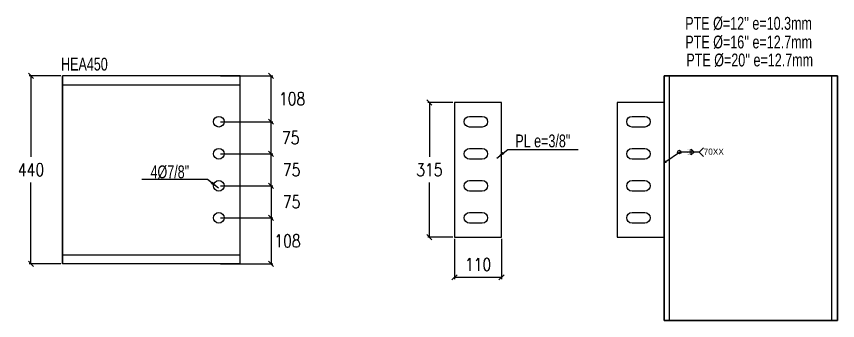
# Model space of a CAD drawing. Extents: x 7536 to 102814, y -9868 to 35131.
# Drawn here: x 21836 to 23758, y -3643 to -2931 of the extents above; entities that cross this region are included whole.
import ezdxf
from ezdxf.enums import TextEntityAlignment as Align

# ---------------------------------------------------------------- set-up
doc = ezdxf.new("R2010")
doc.units = 0
doc.header["$LTSCALE"] = 0.4
doc.layers.get('0').update_dxf_attribs({"color": 255})
for name, color, linetype in [('COTAS', 8, 'Continuous'), ('P-PLATINA', 6, 'Continuous'), ('PERFORACIONES', 1, 'Continuous'), ('TITULO', 3, 'Continuous')]:
    doc.layers.add(name, color=color, linetype=linetype)
doc.layers.add('E_COLUMNAS-3', color=1, linetype='Continuous', lineweight=35)
doc.styles.add('CNI_COTAS', font='romans.shx', dxfattribs={"width": 0.8})
doc.styles.add('ROMANS', font='DINGRAFO.SHX')
doc.styles.add('VERDANA', font='arial.ttf')
doc.dimstyles.new('1.1', dxfattribs={"dimscale": 0, "dimtxt": 15, "dimasz": 20, "dimexe": 2, "dimexo": 2, "dimgap": 7, "dimtad": 1, "dimdec": 0, "dimzin": 4, "dimdsep": 46, "dimtxsty": 'CNI_COTAS', "dimcen": 0, "dimclrd": 256, "dimclrt": 3, "dimadec": 0, "dimazin": 0, "dimtfac": 1, "dimtdec": 0, "dimtmove": 2, "dimatfit": 0, "dimfxl": 0.05, "dimtolj": 1, "dimtzin": 0, "dimarcsym": 1})
doc.dimstyles.new('1.4', dxfattribs={"dimscale": 0, "dimtxt": 30, "dimasz": 12, "dimexe": 4, "dimexo": 4, "dimgap": 15, "dimtad": 1, "dimdec": 0, "dimzin": 4, "dimdsep": 46, "dimtxsty": 'CNI_COTAS', "dimblk": 'OBLIQUE', "dimcen": -0.09, "dimclrd": 256, "dimclrt": 3, "dimadec": 0, "dimazin": 0, "dimtfac": 1, "dimtdec": 0, "dimtmove": 2, "dimatfit": 0, "dimldrblk": 'DOT', "dimfxl": 0.05, "dimtolj": 1, "dimtzin": 0, "dimarcsym": 0})

# ---------------------------------------------------------------- blocks, each defined once
blk = doc.blocks.new('_Oblique')
at = {"color": 0, "linetype": 'ByBlock', "lineweight": -2}
blk.add_line((-0.5, -0.5), (0.5, 0.5), dxfattribs=at)
blk = doc.blocks.new('*D49')
at = {"layer": 'COTAS', "color": 0, "lineweight": -2, "transparency": 16777216}
for p, q in [((21940.1, -3070), (21866.3, -3070)), ((21940.1, -3510), (21866.3, -3510))]:
    blk.add_line(p, q, dxfattribs=at)
at = {"layer": 'COTAS', "lineweight": -2, "transparency": 16777216}
for p, q in [((21870.3, -3070), (21870.3, -3260)), ((21870.3, -3510), (21870.3, -3320))]:
    blk.add_line(p, q, dxfattribs=at)
at = {"layer": 'Defpoints', "color": 0, "transparency": 16777216}
for p in [(21944.1, -3070), (21870.3, -3510), (21944.1, -3510)]:
    blk.add_point(p, dxfattribs=at)
at = {"layer": 'COTAS', "lineweight": -2, "transparency": 16777216, "xscale": 12, "yscale": 12, "zscale": 12}
for p, rotation in [((21870.3, -3070), 90), ((21870.3, -3510), 270)]:
    blk.add_blockref('_Oblique', p, dxfattribs=dict(at, rotation=rotation))
at = {"layer": 'COTAS', "color": 3, "transparency": 16777216, "insert": (21870.3, -3290), "char_height": 30, "attachment_point": 5, "rotation": 0.01, "style": 'CNI_COTAS'}
blk.add_mtext('\\A1;440', dxfattribs=at)
blk = doc.blocks.new('_Dot')
at = {"color": 0, "linetype": 'ByBlock', "lineweight": -2}
blk.add_line((-0.5, 0), (-1, 0), dxfattribs=at)
at = {"color": 0, "linetype": 'ByBlock', "const_width": 0.5}
blk.add_lwpolyline([(-0.25, 0, 1), (0.25, 0, 1)], format="xyb", close=True, dxfattribs=at)
blk = doc.blocks.new('*D200')
at = {"layer": 'COTAS', "color": 0, "lineweight": -2, "transparency": 16777216}
for p, q in [((22313.9, -3252.5), (22436.1, -3252.5)), ((22313.9, -3327.5), (22436.1, -3327.5))]:
    blk.add_line(p, q, dxfattribs=at)
at = {"layer": 'COTAS', "lineweight": -2, "transparency": 16777216}
blk.add_line((22432.1, -3327.5), (22432.1, -3252.5), dxfattribs=at)
at = {"layer": 'Defpoints', "color": 0, "transparency": 16777216}
for p in [(22309.9, -3252.5), (22432.1, -3252.5), (22309.9, -3327.5)]:
    blk.add_point(p, dxfattribs=at)
at = {"layer": 'COTAS', "lineweight": -2, "transparency": 16777216, "xscale": 12, "yscale": 12, "zscale": 12}
for p, rotation in [((22432.1, -3252.5), 90), ((22432.1, -3327.5), 270)]:
    blk.add_blockref('_Oblique', p, dxfattribs=dict(at, rotation=rotation))
at = {"layer": 'COTAS', "color": 3, "transparency": 16777216, "insert": (22480.1, -3290), "char_height": 30, "attachment_point": 5, "rotation": 0.01, "style": 'CNI_COTAS'}
blk.add_mtext('\\A1;75', dxfattribs=at)
blk = doc.blocks.new('*D201')
at = {"layer": 'COTAS', "color": 0, "lineweight": -2, "transparency": 16777216}
for p, q in [((22313.9, -3177.5), (22436.1, -3177.5)), ((22313.9, -3252.5), (22436.1, -3252.5))]:
    blk.add_line(p, q, dxfattribs=at)
at = {"layer": 'COTAS', "lineweight": -2, "transparency": 16777216}
blk.add_line((22432.1, -3252.5), (22432.1, -3177.5), dxfattribs=at)
at = {"layer": 'Defpoints', "color": 0, "transparency": 16777216}
for p in [(22309.9, -3177.5), (22432.1, -3177.5), (22309.9, -3252.5)]:
    blk.add_point(p, dxfattribs=at)
at = {"layer": 'COTAS', "lineweight": -2, "transparency": 16777216, "xscale": 12, "yscale": 12, "zscale": 12}
for p, rotation in [((22432.1, -3177.5), 90), ((22432.1, -3252.5), 270)]:
    blk.add_blockref('_Oblique', p, dxfattribs=dict(at, rotation=rotation))
at = {"layer": 'COTAS', "color": 3, "transparency": 16777216, "insert": (22477.9, -3215), "char_height": 30, "attachment_point": 5, "rotation": 0.01, "style": 'CNI_COTAS'}
blk.add_mtext('\\A1;75', dxfattribs=at)
blk = doc.blocks.new('*D198')
at = {"layer": 'COTAS', "color": 0, "lineweight": -2, "transparency": 16777216}
for p, q in [((22313.9, -3070), (22436.1, -3070)), ((22313.9, -3177.5), (22436.1, -3177.5))]:
    blk.add_line(p, q, dxfattribs=at)
at = {"layer": 'COTAS', "lineweight": -2, "transparency": 16777216}
blk.add_line((22432.1, -3177.5), (22432.1, -3070), dxfattribs=at)
at = {"layer": 'Defpoints', "color": 0, "transparency": 16777216}
for p in [(22309.9, -3070), (22432.1, -3070), (22309.9, -3177.5)]:
    blk.add_point(p, dxfattribs=at)
at = {"layer": 'COTAS', "lineweight": -2, "transparency": 16777216, "xscale": 12, "yscale": 12, "zscale": 12}
for p, rotation in [((22432.1, -3070), 90), ((22432.1, -3177.5), 270)]:
    blk.add_blockref('_Oblique', p, dxfattribs=dict(at, rotation=rotation))
at = {"layer": 'COTAS', "color": 3, "transparency": 16777216, "insert": (22481.1, -3123.8), "char_height": 30, "attachment_point": 5, "rotation": 0.01, "style": 'CNI_COTAS'}
blk.add_mtext('\\A1;108', dxfattribs=at)
blk = doc.blocks.new('*D202')
at = {"layer": 'COTAS', "color": 0, "lineweight": -2, "transparency": 16777216}
for p, q in [((22313.9, -3327.5), (22436.1, -3327.5)), ((22313.9, -3402.5), (22436.1, -3402.5))]:
    blk.add_line(p, q, dxfattribs=at)
at = {"layer": 'COTAS', "lineweight": -2, "transparency": 16777216}
blk.add_line((22432.1, -3327.5), (22432.1, -3402.5), dxfattribs=at)
at = {"layer": 'Defpoints', "color": 0, "transparency": 16777216}
for p in [(22309.9, -3327.5), (22309.9, -3402.5), (22432.1, -3402.5)]:
    blk.add_point(p, dxfattribs=at)
at = {"layer": 'COTAS', "lineweight": -2, "transparency": 16777216, "xscale": 12, "yscale": 12, "zscale": 12}
for p, rotation in [((22432.1, -3327.5), 90), ((22432.1, -3402.5), 270)]:
    blk.add_blockref('_Oblique', p, dxfattribs=dict(at, rotation=rotation))
at = {"layer": 'COTAS', "color": 3, "transparency": 16777216, "insert": (22480.1, -3365), "char_height": 30, "attachment_point": 5, "rotation": 0.01, "style": 'CNI_COTAS'}
blk.add_mtext('\\A1;75', dxfattribs=at)
blk = doc.blocks.new('*D199')
at = {"layer": 'COTAS', "color": 0, "lineweight": -2, "transparency": 16777216}
for p, q in [((22313.9, -3402.5), (22436.1, -3402.5)), ((22313.9, -3510), (22436.1, -3510))]:
    blk.add_line(p, q, dxfattribs=at)
at = {"layer": 'COTAS', "lineweight": -2, "transparency": 16777216}
blk.add_line((22432.1, -3402.5), (22432.1, -3510), dxfattribs=at)
at = {"layer": 'Defpoints', "color": 0, "transparency": 16777216}
for p in [(22309.9, -3402.5), (22309.9, -3510), (22432.1, -3510)]:
    blk.add_point(p, dxfattribs=at)
at = {"layer": 'COTAS', "lineweight": -2, "transparency": 16777216, "xscale": 12, "yscale": 12, "zscale": 12}
for p, rotation in [((22432.1, -3402.5), 90), ((22432.1, -3510), 270)]:
    blk.add_blockref('_Oblique', p, dxfattribs=dict(at, rotation=rotation))
at = {"layer": 'COTAS', "color": 3, "transparency": 16777216, "insert": (22470.5, -3456.3), "char_height": 30, "attachment_point": 5, "rotation": 0.01, "style": 'CNI_COTAS'}
blk.add_mtext('\\A1;108', dxfattribs=at)
blk = doc.blocks.new('TUBO OP1')
at = {"layer": 'COTAS', "ltscale": 0.0004}
for p, q in [((22629.8, -3642.8), (22629.8, -3070)), ((23009.8, -3642.8), (23009.8, -3070))]:
    blk.add_line(p, q, dxfattribs=at)
at = {"layer": 'E_COLUMNAS-3', "extrusion": (0, 1, -2.22045e-16)}
for p, q in [((22616.8, -3642.8), (22616.8, -3070)), ((23022.8, -3070), (23022.8, -3642.8))]:
    blk.add_line(p, q, dxfattribs=at)
at = {"layer": 'E_COLUMNAS-3'}
for p, q in [((23022.8, -3070), (22616.8, -3070)), ((23022.8, -3642.8), (22616.8, -3642.8))]:
    blk.add_line(p, q, dxfattribs=at)
blk = doc.blocks.new('*D221')
at = {"layer": 'COTAS', "color": 0, "lineweight": -2, "transparency": 16777216}
for p, q in [((22857.3, -3132.5), (22798.5, -3132.5)), ((22857.3, -3447.5), (22798.5, -3447.5))]:
    blk.add_line(p, q, dxfattribs=at)
at = {"layer": 'COTAS', "lineweight": -2, "transparency": 16777216}
for p, q in [((22802.5, -3132.5), (22802.5, -3260)), ((22802.5, -3447.5), (22802.5, -3320))]:
    blk.add_line(p, q, dxfattribs=at)
at = {"layer": 'Defpoints', "color": 0, "transparency": 16777216}
for p in [(22861.3, -3132.5), (22802.5, -3447.5), (22861.3, -3447.5)]:
    blk.add_point(p, dxfattribs=at)
at = {"layer": 'COTAS', "lineweight": -2, "transparency": 16777216, "xscale": 12, "yscale": 12, "zscale": 12}
for p, rotation in [((22802.5, -3132.5), 90), ((22802.5, -3447.5), 270)]:
    blk.add_blockref('_Oblique', p, dxfattribs=dict(at, rotation=rotation))
at = {"layer": 'COTAS', "color": 3, "transparency": 16777216, "insert": (22802.5, -3290), "char_height": 30, "attachment_point": 5, "rotation": 0.01, "style": 'CNI_COTAS'}
blk.add_mtext('\\A1;315', dxfattribs=at)
blk = doc.blocks.new('*D222')
at = {"layer": 'COTAS', "color": 0, "lineweight": -2, "transparency": 16777216}
for p, q in [((22861.3, -3451.5), (22861.3, -3545.6)), ((22971.3, -3451.5), (22971.3, -3545.6))]:
    blk.add_line(p, q, dxfattribs=at)
at = {"layer": 'COTAS', "lineweight": -2, "transparency": 16777216}
blk.add_line((22861.3, -3541.6), (22971.3, -3541.6), dxfattribs=at)
at = {"layer": 'Defpoints', "color": 0, "transparency": 16777216}
for p in [(22861.3, -3447.5), (22971.3, -3447.5), (22971.3, -3541.6)]:
    blk.add_point(p, dxfattribs=at)
at = {"layer": 'COTAS', "lineweight": -2, "transparency": 16777216, "xscale": 12, "yscale": 12, "zscale": 12, "rotation": 180}
blk.add_blockref('_Oblique', (22861.3, -3541.6), dxfattribs=at)
at = {"layer": 'COTAS', "lineweight": -2, "transparency": 16777216, "xscale": 12, "yscale": 12, "zscale": 12}
blk.add_blockref('_Oblique', (22971.3, -3541.6), dxfattribs=at)
at = {"layer": 'COTAS', "color": 3, "transparency": 16777216, "insert": (22916.3, -3511.6), "char_height": 30, "attachment_point": 5, "style": 'CNI_COTAS'}
blk.add_mtext('\\A1;110', dxfattribs=at)
blk = doc.blocks.new('SOLDADURA FILETE ALREDEDOR 1')
h = blk.add_hatch(color=256)
h.dxf.hatch_style = 1
h.paths.add_polyline_path([(4945.5, 3619.4), (4949.1, 3614.2), (4942.8, 3613.6)])
for p in [(4947.3, 3616.8), (5060.9, 3649.2)]:
    blk.add_line(p, (4993.7, 3649.2))
for points in [[(5033.6, 3649.2), (5033.6, 3659.2), (5043.6, 3649.2), (5033.6, 3639.2)], [(4942.8, 3613.6), (4945.5, 3619.4), (4949.1, 3614.2)]]:
    blk.add_lwpolyline(points, close=True)
blk.add_lwpolyline([(5075.7, 3634.4), (5060.9, 3649.2), (5075.7, 3664)])
blk.add_circle((4993.7, 3649.2), 5.81)
at = {"layer": 'TITULO', "style": 'ROMANS'}
for s, height, p in [('10', 7.5, (5021.1, 3650.9)), ('70XX', 21, (5076, 3640)), ('10', 7.5, (5021.1, 3640.2))]:
    blk.add_text(s, height=height, dxfattribs=at).set_placement(p)

msp = doc.modelspace()

# ---------------------------------------------------------------- linework, layer by layer
at = {"color": 2}
for p, q in [((21944.1, -3070), (21944.1, -3510)), ((22359.9, -3070), (21944.1, -3070)), ((21944.1, -3510), (21944.1, -3070)), ((22359.9, -3510), (22359.9, -3070)), ((21944.1, -3091), (22359.9, -3091)), ((21944.1, -3489), (22359.9, -3489)), ((22359.9, -3510), (21944.1, -3510))]:
    msp.add_line(p, q, dxfattribs=at)
at = {"layer": 'P-PLATINA', "linetype": 'Continuous'}
for points in [[(22971.3, -3132.5), (22961.3, -3132.5), (22861.3, -3132.5), (22861.3, -3447.5), (22961.3, -3447.5), (22971.3, -3447.5)], [(22910.3, -3265), (22896.3, -3265), (22891.5, -3264), (22887.5, -3261.3), (22884.8, -3257.3), (22883.8, -3252.5), (22884.8, -3247.7), (22887.5, -3243.7), (22891.5, -3241), (22896.3, -3240), (22910.3, -3240), (22926.3, -3240), (22931.1, -3241), (22935.2, -3243.7), (22937.9, -3247.7), (22938.8, -3252.5), (22937.9, -3257.3), (22935.2, -3261.3), (22931.1, -3264), (22926.3, -3265)], [(22910.3, -3340), (22896.3, -3340), (22891.5, -3339), (22887.5, -3336.3), (22884.8, -3332.3), (22883.8, -3327.5), (22884.8, -3322.7), (22887.5, -3318.7), (22891.5, -3316), (22896.3, -3315), (22910.3, -3315), (22926.3, -3315), (22931.1, -3316), (22935.2, -3318.7), (22937.9, -3322.7), (22938.8, -3327.5), (22937.9, -3332.3), (22935.2, -3336.3), (22931.1, -3339), (22926.3, -3340)], [(22910.3, -3415), (22896.3, -3415), (22891.5, -3414), (22887.5, -3411.3), (22884.8, -3407.3), (22883.8, -3402.5), (22884.8, -3397.7), (22887.5, -3393.7), (22891.5, -3391), (22896.3, -3390), (22910.3, -3390), (22926.3, -3390), (22931.1, -3391), (22935.2, -3393.7), (22937.9, -3397.7), (22938.8, -3402.5), (22937.9, -3407.3), (22935.2, -3411.3), (22931.1, -3414), (22926.3, -3415)]]:
    msp.add_lwpolyline(points, close=True, dxfattribs=at)
for points in [[(23351.6, -3132.5), (23341.6, -3132.5), (23241.6, -3132.5), (23241.6, -3447.5), (23341.6, -3447.5), (23351.6, -3447.5)], [(22896.3, -3165), (22926.3, -3165), (22931.1, -3166), (22935.2, -3168.7), (22937.9, -3172.7), (22938.8, -3177.5), (22937.9, -3182.3), (22935.2, -3186.3), (22931.1, -3189), (22926.3, -3190), (22910.3, -3190), (22896.3, -3190), (22891.5, -3189), (22887.5, -3186.3), (22884.8, -3182.3), (22883.8, -3177.5), (22884.8, -3172.7), (22887.5, -3168.7), (22891.5, -3166), (22896.3, -3165), (22899.5, -3165)], [(23279.7, -3190), (23276.6, -3190), (23271.8, -3189), (23267.7, -3186.3), (23265, -3182.3), (23264.1, -3177.5), (23265, -3172.7), (23267.7, -3168.7), (23271.8, -3166), (23276.6, -3165), (23279.7, -3165)], [(23276.6, -3165), (23306.6, -3165), (23311.4, -3166), (23315.4, -3168.7), (23318.1, -3172.7), (23319.1, -3177.5), (23318.1, -3182.3), (23315.4, -3186.3), (23311.4, -3189), (23306.6, -3190), (23276.6, -3190)], [(23279.7, -3265), (23276.6, -3265), (23271.8, -3264), (23267.7, -3261.3), (23265, -3257.3), (23264.1, -3252.5), (23265, -3247.7), (23267.7, -3243.7), (23271.8, -3241), (23276.6, -3240), (23279.7, -3240)], [(23276.6, -3240), (23306.6, -3240), (23311.4, -3241), (23315.4, -3243.7), (23318.1, -3247.7), (23319.1, -3252.5), (23318.1, -3257.3), (23315.4, -3261.3), (23311.4, -3264), (23306.6, -3265), (23276.6, -3265)], [(23279.7, -3340), (23276.6, -3340), (23271.8, -3339), (23267.7, -3336.3), (23265, -3332.3), (23264.1, -3327.5), (23265, -3322.7), (23267.7, -3318.7), (23271.8, -3316), (23276.6, -3315), (23279.7, -3315)], [(23276.6, -3315), (23306.6, -3315), (23311.4, -3316), (23315.4, -3318.7), (23318.1, -3322.7), (23319.1, -3327.5), (23318.1, -3332.3), (23315.4, -3336.3), (23311.4, -3339), (23306.6, -3340), (23276.6, -3340)], [(23306.6, -3415), (23276.6, -3415), (23271.8, -3414), (23267.7, -3411.3), (23265, -3407.3), (23264.1, -3402.5), (23265, -3397.7), (23267.7, -3393.7), (23271.8, -3391), (23276.6, -3390), (23306.6, -3390)], [(23303.4, -3390), (23306.6, -3390), (23311.4, -3391), (23315.4, -3393.7), (23318.1, -3397.7), (23319.1, -3402.5), (23318.1, -3407.3), (23315.4, -3411.3), (23311.4, -3414), (23306.6, -3415), (23303.4, -3415)]]:
    msp.add_lwpolyline(points, dxfattribs=at)
at = {"layer": 'PERFORACIONES'}
for centre in [(22309.9, -3177.5), (22309.9, -3252.5), (22309.9, -3327.5), (22309.9, -3402.5)]:
    msp.add_circle(centre, 12.5, dxfattribs=at)

# ---------------------------------------------------------------- block references
at = {"xscale": 0.6899231572736597, "yscale": 0.6899231572736597, "zscale": 0.6899231572736597}
msp.add_blockref('SOLDADURA FILETE ALREDEDOR 1', (19942.1, -5766.1), dxfattribs=at)
at = {"layer": 'COTAS'}
msp.add_blockref('TUBO OP1', (734.7, 0), dxfattribs=at)

# ---------------------------------------------------------------- texts
at = {"color": 96, "style": 'VERDANA', "width": 0.7}
for s, p in [("PTE Ø=12'' e=10.3mm", (23549.4, -2947.3)), ("PTE Ø=16'' e=12.7mm", (23549.6, -2991)), ('HEA450', (21995.3, -3042.8)), ("PTE Ø=20'' e=12.7mm", (23552, -3033.1)), ('PL e=3/8"', (23067.9, -3222.4)), ('4%%C7/8"', (22195.1, -3294.8))]:
    msp.add_text(s, height=30, dxfattribs=at).set_placement(p, align=Align.MIDDLE_CENTER)

# ---------------------------------------------------------------- dimensions: what is measured, and where the dimension line sits
at = {"layer": 'COTAS'}
for base, p1, p2, picture, middle in [((21870.3, -3510), (21944.1, -3070), (21944.1, -3510), '*D49', (21870.3, -3290)), ((22802.5, -3447.5), (22861.3, -3132.5), (22861.3, -3447.5), '*D221', (22802.5, -3290))]:
    dim = msp.add_linear_dim(base=base, p1=p1, p2=p2, angle=90, dimstyle='1.4', override={"dimscale": 1}, dxfattribs=at)
    dim.commit()
    dim.dimension.update_dxf_attribs({"geometry": picture, "text_midpoint": middle, "text_rotation": 0.01})
for base, p1, p2, picture, middle in [((22432.0503608, -3070), (22309.9369325, -3177.5), (22309.9369325, -3070), '*D198', (22481.0815815, -3123.75)), ((22432.1, -3177.5), (22309.9, -3252.5), (22309.9, -3177.5), '*D201', (22477.9, -3215)), ((22432.1, -3252.5), (22309.9, -3327.5), (22309.9, -3252.5), '*D200', (22480.1, -3290)), ((22432.1, -3402.5), (22309.9, -3327.5), (22309.9, -3402.5), '*D202', (22480.1, -3365)), ((22432.0503608, -3510), (22309.9369325, -3402.5), (22309.9369325, -3510), '*D199', (22470.5329892, -3456.25))]:
    dim = msp.add_linear_dim(base=base, p1=p1, p2=p2, angle=90, dimstyle='1.4', override={"dimscale": 1}, dxfattribs=at)
    dim.commit()
    dim.dimension.update_dxf_attribs({"geometry": picture, "text_midpoint": middle, "dimtype": 160, "text_rotation": 0.01})
dim = msp.add_linear_dim(base=(22971.3, -3541.6), p1=(22861.3, -3447.5), p2=(22971.3, -3447.5), dimstyle='1.4', override={"dimscale": 1}, dxfattribs=at)
dim.commit()
dim.dimension.update_dxf_attribs({"geometry": '*D222', "text_midpoint": (22916.3, -3511.6)})

# ---------------------------------------------------------------- leaders
msp.add_leader([(22960.2, -3262.6), (22985.7, -3242.7), (23150.3, -3242.7)], dimstyle='1.1', override={"dimscale": 1}, dxfattribs=at)
at = {"layer": 'COTAS', "annotation_type": 0, "has_hookline": 1, "hookline_direction": 0, "text_width": 24, "horizontal_direction": (-1, 0, 0)}
msp.add_leader([(22308.7, -3332.7), (22283.2, -3312.7), (22160.6, -3312.7)], dimstyle='1.1', override={"dimscale": 1}, dxfattribs=at)

doc.saveas('drawing.dxf')
